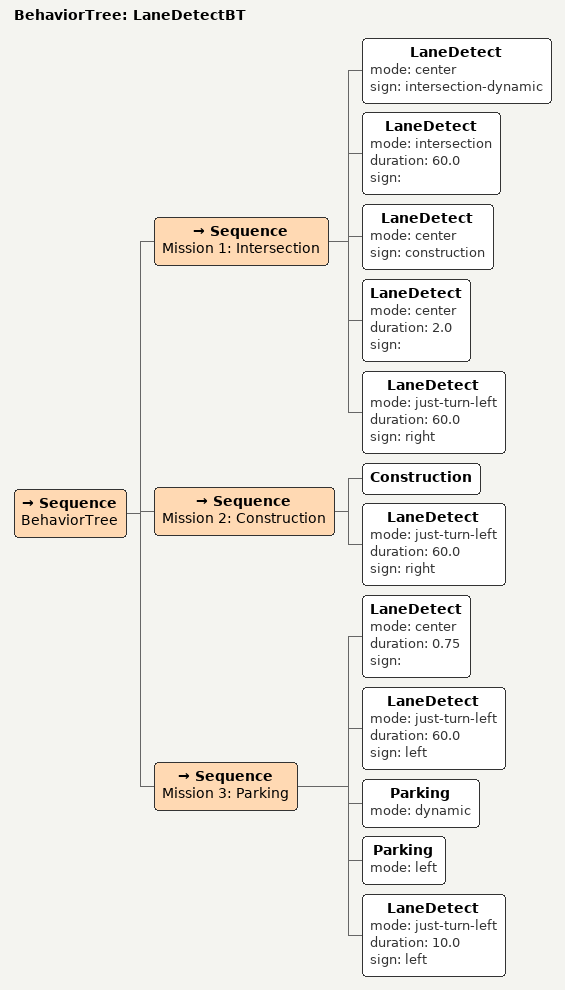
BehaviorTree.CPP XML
<root main_tree_to_execute="LaneDetectBT">
    <BehaviorTree ID="LaneDetectBT">
        <Sequence name="BehaviorTree">
            <Sequence name="Mission 1: Intersection">
                <LaneDetect mode="center" sign="intersection-dynamic"/>
                <LaneDetect mode="intersection" duration="60.0" sign=""/>
                <LaneDetect mode="center" sign="construction"/>
                <LaneDetect mode="center" duration="2.0" sign=""/>
                <LaneDetect mode="just-turn-left" duration="60.0" sign="right"/>
            </Sequence>

            <Sequence name="Mission 2: Construction">
                <Construction/>
                <LaneDetect mode="just-turn-left" duration="60.0" sign="right"/>
            </Sequence>

            <Sequence name="Mission 3: Parking">
                <LaneDetect mode="center" duration="0.75" sign=""/>
                <LaneDetect mode="just-turn-left" duration="60.0" sign="left"/>
                <Parking mode="dynamic"/>
                <Parking mode="left"/>
                <LaneDetect mode="just-turn-left" duration="10.0" sign="left"/>
            </Sequence>

        </Sequence>
    </BehaviorTree>
</root>
